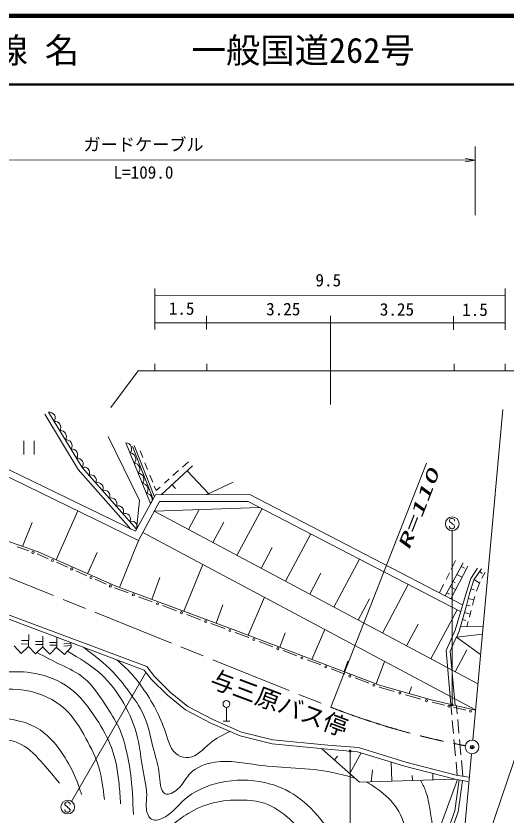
# Model space of a CAD drawing. Units: millimetres, scale not verified. Extents: x 40000 to 680000, y 20000 to 380000.
# Drawn here: x 191173 to 262661, y 263468 to 380000 of the extents above; entities that cross this region are included whole.
import ezdxf
from ezdxf.enums import TextEntityAlignment as Align

# ---------------------------------------------------------------- set-up
doc = ezdxf.new("R2010")
doc.units = ezdxf.units.MM
doc.header["$LTSCALE"] = 1000
doc.header["$PDMODE"] = 32
doc.header["$PDSIZE"] = 500
doc.linetypes.add('CHAIN', pattern=[18.5, 12, -1.5, 3.5, -1.5])
for name, color, linetype, lineweight in [('M-BGD', 7, 'Continuous', 13), ('M-BMK', 2, 'CHAIN', 13), ('M-BMK-SRVR', 3, 'Continuous', 13), ('M-STR-HTXT', 7, 'Continuous', 13), ('M-STR-STR3', 7, 'Continuous', 13), ('M-STR-STRC', 7, 'Continuous', 13), ('M-TTL', 2, 'Continuous', 140), ('M-TTL-LINE', 7, 'Continuous', 50), ('M-TTL-TXT', 7, 'Continuous', 13)]:
    doc.layers.add(name, color=color, linetype=linetype, lineweight=lineweight)
doc.layers.add('M-OTRS', color=6, linetype='Continuous')
doc.styles.add('ＭＳ ゴシック', font='')
doc.styles.get('ＭＳ ゴシック').set_extended_font_data('MS Gothic')

# ---------------------------------------------------------------- blocks, each defined once
blk = doc.blocks.new('filled_dot')
at = {"color": 0, "linetype": 'Continuous', "lineweight": -2, "const_width": 1.25}
blk.add_lwpolyline([(-0.625, 0, 1), (0.625, 0, 1)], format="xyb", close=True, dxfattribs=at)
blk = doc.blocks.new('open_arrow')
at = {"color": 0, "linetype": 'Continuous', "lineweight": -2}
blk.add_lwpolyline([(7.5, 1.25), (0, 0), (7.5, -1.25)], dxfattribs=at)

msp = doc.modelspace()

# ---------------------------------------------------------------- linework, layer by layer
at = {"layer": 'M-BGD'}
for p, q in [((195347, 322007), (200240, 313962)), ((195919, 322293), (200812, 314248)), ((200812, 314248), (195919, 322293)), ((204574, 318729), (209160, 309429)), ((192297, 316109), (192298, 318109)), ((193798, 318108), (193797, 316108)), ((207186, 317822), (210772, 308969)), ((210772, 308969), (207186, 317822)), ((208111, 317314), (211132, 309627)), ((208390, 317423), (211319, 309970)), ((209237, 316680), (209626, 315706)), ((186805, 315515), (208570, 304938)), ((209952, 314891), (210339, 313922)), ((215414, 314303), (216267, 315064)), ((187104, 314258), (208990, 303622)), ((200240, 313962), (207901, 305263)), ((200812, 314248), (208739, 305248)), ((208739, 305248), (200812, 314248)), ((212332, 310259), (216870, 314478)), ((214008, 313048), (214834, 313785)), ((219209, 310436), (216109, 313771)), ((210652, 313139), (211073, 312086)), ((212771, 311944), (213459, 312558)), ((211310, 311493), (211561, 310864)), ((211561, 310864), (212139, 311380)), ((214413, 311189), (213912, 311728)), ((218857, 310273), (222813, 312104)), ((208570, 304938), (211476, 310257)), ((211476, 310257), (225230, 310287)), ((225230, 310287), (256201, 294216)), ((209160, 309429), (208739, 305248)), ((208990, 303622), (212070, 309258)), ((212070, 309258), (224987, 309287)), ((224987, 309287), (255914, 293239)), ((200170, 307908), (197024, 300772)), ((211302, 307852), (226653, 308422)), ((211302, 307852), (258419, 282696)), ((217841, 308095), (216290, 305189)), ((226991, 308247), (223347, 301421)), ((193504, 306218), (192127, 302735)), ((221412, 306290), (219818, 303305)), ((185649, 305026), (194380, 301938)), ((209623, 304781), (258075, 278913)), ((234092, 304562), (230404, 297654)), ((208990, 303622), (206239, 296754)), ((191365, 302686), (193025, 302099)), ((194380, 301938), (205615, 296985)), ((202973, 301870), (201600, 298755)), ((228492, 302566), (226875, 299538)), ((194270, 301658), (195874, 300951)), ((241194, 300877), (237461, 293886)), ((254543, 299422), (255161, 300672)), ((197078, 300421), (198682, 299713)), ((218389, 300101), (215617, 293282)), ((253645, 295543), (256299, 300334)), ((254485, 295107), (256973, 299870)), ((256450, 299565), (256008, 299809)), ((257394, 298074), (258365, 299562)), ((199886, 299183), (201490, 298475)), ((235573, 298842), (233933, 295770)), ((253790, 297902), (254284, 298898)), ((256128, 298253), (255377, 298669)), ((258969, 299454), (257825, 297858)), ((259057, 298801), (258690, 299064)), ((259013, 298091), (259469, 298984)), ((202694, 297945), (204298, 297238)), ((212103, 298192), (210928, 295018)), ((248295, 297192), (244518, 290118)), ((252832, 295965), (253431, 297176)), ((255122, 297446), (254798, 297625)), ((256746, 296068), (257394, 298074)), ((257825, 297858), (257178, 295895)), ((258645, 297368), (257872, 297922)), ((258245, 296201), (258645, 297368)), ((258645, 297368), (258762, 297599)), ((205502, 296707), (207508, 295964)), ((205615, 296985), (223165, 290488)), ((254313, 295768), (253898, 295999)), ((255184, 296445), (254389, 296886)), ((255123, 290550), (256746, 296068)), ((257897, 296408), (257401, 296572)), ((209013, 295407), (211020, 294664)), ((227340, 295322), (224995, 289810)), ((242653, 295118), (240990, 292002)), ((256753, 294151), (257178, 295895)), ((257820, 294959), (256998, 295159)), ((257638, 294196), (257820, 294959)), ((257820, 294959), (257992, 295461)), ((212525, 294107), (214532, 293364)), ((221302, 294238), (220306, 291546)), ((255684, 290370), (256753, 294151)), ((257317, 294060), (256763, 294194)), ((190101, 292789), (210204, 285221)), ((216037, 292807), (218043, 292064)), ((255397, 293507), (251576, 286350)), ((257316, 292855), (256455, 293098)), ((257193, 292410), (257316, 292855)), ((257316, 292855), (257447, 293398)), ((189894, 292226), (209834, 284719)), ((219548, 291507), (221555, 290764)), ((249734, 291394), (248047, 288234)), ((256645, 291955), (256170, 292090)), ((256813, 291036), (257018, 291777)), ((223060, 290207), (225056, 289449)), ((223165, 290488), (244121, 282534)), ((236123, 290633), (234260, 286277)), ((253792, 287576), (255121, 290545)), ((255369, 289546), (255684, 290370)), ((259182, 291087), (255866, 291015)), ((193002, 289033), (191950, 289055)), ((192984, 288150), (193020, 289894)), ((192985, 288172), (193020, 289894)), ((195063, 288063), (195059, 289655)), ((195063, 288131), (195059, 289655)), ((197136, 288095), (197096, 289515)), ((197139, 287974), (197099, 289415)), ((230380, 290143), (229585, 288051)), ((254403, 287473), (255332, 289548)), ((255329, 289542), (259080, 289967)), ((258808, 286973), (255329, 289542)), ((191911, 287153), (190903, 288237)), ((191911, 287153), (192985, 288172)), ((192992, 288517), (191940, 288538)), ((194014, 287090), (192984, 288150)), ((195061, 288893), (194010, 288891)), ((195062, 288436), (194011, 288434)), ((194014, 287090), (195063, 288131)), ((196115, 287029), (195063, 288063)), ((197117, 288755), (196068, 288725)), ((197128, 288359), (196079, 288329)), ((196115, 287029), (197136, 288095)), ((198215, 286972), (197139, 287974)), ((199170, 288619), (198124, 288559)), ((199189, 288285), (198143, 288225)), ((198215, 286972), (199202, 288062)), ((199202, 288062), (199163, 288736)), ((226554, 288881), (228551, 288123)), ((230048, 287554), (232045, 286797)), ((254480, 279710), (253792, 287576)), ((255094, 279568), (254403, 287473)), ((256815, 287670), (255104, 284466)), ((233543, 286228), (235539, 285470)), ((239511, 286022), (238935, 284502)), ((244842, 285977), (243609, 282728)), ((209834, 284719), (210867, 283397)), ((210204, 285221), (211315, 283797)), ((237037, 284902), (239034, 284144)), ((210867, 283397), (213227, 281080)), ((211315, 283797), (213627, 281528)), ((240531, 283576), (242528, 282818)), ((244026, 282249), (246235, 281615)), ((244121, 282534), (251834, 280319)), ((248780, 282262), (248415, 281301)), ((213227, 281080), (215874, 278934)), ((213627, 281528), (216206, 279436)), ((247892, 281139), (250101, 280504)), ((251759, 280029), (253543, 279617)), ((251834, 280319), (258072, 278882)), ((254480, 279710), (254618, 278181)), ((215874, 278934), (219547, 276982)), ((216206, 279436), (219809, 277522)), ((221819, 279287), (221819, 277287)), ((254882, 279309), (256666, 278898)), ((255300, 279521), (255405, 278359)), ((219809, 277522), (223989, 275697)), ((254689, 277395), (254864, 275468)), ((255480, 277535), (255660, 275548)), ((219547, 276982), (223797, 275127)), ((221319, 277287), (222319, 277287)), ((223797, 275127), (228469, 273991)), ((223989, 275697), (228570, 274584)), ((228469, 273991), (236522, 273183)), ((228570, 274584), (236576, 273780)), ((254941, 274616), (255159, 272212)), ((255744, 274625), (255948, 272363)), ((235688, 273267), (241177, 268411)), ((236522, 273183), (240910, 272830)), ((236576, 273780), (241024, 273423)), ((240910, 272830), (247755, 270708)), ((241024, 273423), (247918, 271286)), ((237994, 272167), (237527, 271640)), ((241428, 272670), (239774, 269652)), ((256021, 271564), (256230, 269248)), ((245799, 271315), (245881, 268552)), ((247755, 270708), (255132, 268828)), ((247918, 271286), (255257, 269415)), ((255242, 271294), (255415, 269388)), ((243073, 270184), (242883, 268462)), ((248858, 269362), (248880, 268641)), ((251851, 269664), (251879, 268731)), ((255257, 269415), (257080, 269103)), ((241177, 268411), (255132, 268828)), ((255047, 264207), (255695, 268731)), ((255132, 268828), (256979, 268512)), ((255535, 264086), (256188, 268647)), ((253252, 259192), (255047, 264207)), ((253753, 259106), (255535, 264086))]:
    msp.add_line(p, q, dxfattribs=at)
for centre, radius in [((193647, 301879), 150), ((196476, 300686), 150), ((199284, 299448), 150), ((202092, 298210), 150), ((204900, 296972), 150), ((208261, 295686), 150), ((211772, 294386), 150), ((215284, 293086), 150), ((218796, 291786), 150), ((222307, 290486), 150), ((225805, 289165), 150), ((229300, 287839), 150), ((232794, 286512), 150), ((236288, 285186), 150), ((239783, 283860), 150), ((243277, 282533), 150), ((247064, 281377), 150), ((221820, 279787), 500), ((250930, 280267), 150), ((254212, 279463), 150), ((257336, 278744), 150)]:
    msp.add_circle(centre, radius, dxfattribs=at)
for centre, radius, start, end in [((196015, 321433), 866, 326.29828, 96.32004), ((196830, 320092), 866, 326.29828, 96.32004), ((197646, 318751), 866, 326.29828, 96.32004), ((198461, 317410), 866, 326.29828, 96.32004), ((207130, 316941), 884, 317.78241, 86.32094), ((199277, 316069), 866, 326.29828, 96.32004), ((207727, 315465), 884, 317.78241, 86.32094), ((200092, 314729), 866, 326.29828, 96.32004), ((208325, 313990), 884, 317.78241, 86.32094), ((201074, 313480), 812, 333.95909, 108.78097), ((202065, 312355), 812, 333.95909, 108.78097), ((208923, 312514), 884, 317.78241, 86.32094), ((203055, 311230), 812, 333.95909, 108.78097), ((209520, 311038), 884, 317.78241, 86.32094), ((204046, 310105), 812, 333.95909, 108.78097), ((210118, 309563), 884, 317.78241, 86.32094), ((205037, 308980), 812, 333.95909, 108.78097), ((206028, 307855), 812, 333.95909, 108.78097), ((207019, 306730), 812, 333.95909, 108.78097), ((208009, 305604), 812, 333.95909, 108.78097)]:
    msp.add_arc(centre, radius, start, end, dxfattribs=at)
for points, knots in [([(200979, 288053), (202497, 286906), (204016, 285760), (205322, 284406), (206273, 283422), (207111, 282329), (207916, 281200), (208671, 280142), (209398, 279053), (209899, 277880), (210567, 276319), (210836, 274609), (211271, 272919), (211559, 271800), (211920, 270690), (212033, 269599), (212089, 269058), (212084, 268521), (212223, 267920), (212339, 267421), (212553, 266877), (212910, 266698), (213398, 266453), (214154, 266893), (214704, 267385), (215558, 268149), (215917, 269038), (216574, 269712), (217439, 270598), (218820, 271110), (220162, 271313), (222317, 271639), (224372, 271164), (226458, 270891), (230044, 270421), (233723, 270546), (237256, 269819), (238362, 269591), (239454, 269280), (240546, 268969)], [0, 0, 0, 0, 1, 1, 1, 2, 2, 2, 3, 3, 3, 4, 4, 4, 5, 5, 5, 6, 6, 6, 7, 7, 7, 8, 8, 8, 9, 9, 9, 10, 10, 10, 11, 11, 11, 12, 12, 12, 13, 13, 13, 13]), ([(194203, 287277), (195369, 286674), (196535, 286071), (197731, 285485), (198897, 284914), (200091, 284359), (201072, 283556), (202329, 282528), (203238, 281093), (204156, 279698), (204888, 278586), (205626, 277499), (206169, 276313), (206731, 275084), (207084, 273750), (207367, 272413), (207558, 271516), (207717, 270617), (207838, 269714), (208105, 267717), (208184, 265694), (208264, 263672)], [0, 0, 0, 0, 1, 1, 1, 2, 2, 2, 3, 3, 3, 4, 4, 4, 5, 5, 5, 6, 6, 6, 7, 7, 7, 7]), ([(198666, 287470), (200387, 286456), (202108, 285443), (203558, 284112), (204871, 282907), (205961, 281442), (206856, 279869), (207755, 278288), (208457, 276598), (208868, 274855), (209221, 273355), (209360, 271817), (209637, 270270), (209893, 268847), (210266, 267417), (210193, 266028), (210167, 265527), (210082, 265031), (210150, 264486), (210223, 263889), (210477, 263234), (210920, 262986), (211459, 262684), (212277, 262983), (212934, 263371), (214102, 264058), (214766, 265022), (215634, 265812), (217030, 267081), (218954, 267904), (220906, 268338), (223080, 268822), (225287, 268823), (227418, 268336), (229101, 267951), (230736, 267263), (232131, 266278), (233536, 265285), (234697, 263992), (235815, 262634), (236823, 261410), (237796, 260132), (238256, 258649), (238514, 257814), (238609, 256913), (238555, 256035), (238499, 255148), (238291, 254285), (238082, 253421)], [0, 0, 0, 0, 1, 1, 1, 2, 2, 2, 3, 3, 3, 4, 4, 4, 5, 5, 5, 6, 6, 6, 7, 7, 7, 8, 8, 8, 9, 9, 9, 10, 10, 10, 11, 11, 11, 12, 12, 12, 13, 13, 13, 14, 14, 14, 15, 15, 15, 16, 16, 16, 16]), ([(205862, 286214), (206713, 285445), (207564, 284676), (208314, 283810), (208774, 283279), (209197, 282711), (209599, 282139), (210987, 280163), (212128, 278135), (212938, 275668), (213363, 274375), (213697, 272962), (214780, 272325), (215228, 272061), (215805, 271931), (216322, 271982), (217535, 272101), (218418, 273216), (219408, 274037), (220307, 274783), (221295, 275285), (222283, 275788)], [0, 0, 0, 0, 1, 1, 1, 2, 2, 2, 3, 3, 3, 4, 4, 4, 5, 5, 5, 6, 6, 6, 7, 7, 7, 7]), ([(178998, 282547), (180906, 282953), (182814, 283359), (184755, 283730), (187800, 284311), (190924, 284805), (193964, 284236), (195734, 283904), (197476, 283211), (198915, 282151), (200541, 280954), (201780, 279288), (202893, 277569), (203748, 276249), (204528, 274897), (205067, 273449), (205691, 271773), (205992, 269968), (206176, 268173), (206275, 267199), (206341, 266229), (206406, 265258)], [0, 0, 0, 0, 1, 1, 1, 2, 2, 2, 3, 3, 3, 4, 4, 4, 5, 5, 5, 6, 6, 6, 7, 7, 7, 7]), ([(179117, 280245), (180248, 280492), (181380, 280738), (182516, 280962), (184140, 281283), (185772, 281559), (187422, 281745), (189149, 281940), (190896, 282036), (192623, 281743), (194714, 281390), (196776, 280467), (198313, 279043), (199592, 277859), (200506, 276327), (201353, 274774), (202091, 273420), (202778, 272049), (203216, 270603), (203675, 269088), (203862, 267491), (204048, 265893)], [0, 0, 0, 0, 1, 1, 1, 2, 2, 2, 3, 3, 3, 4, 4, 4, 5, 5, 5, 6, 6, 6, 7, 7, 7, 7]), ([(179653, 276936), (180820, 277099), (181987, 277261), (183152, 277412), (184884, 277635), (186612, 277832), (188387, 277768), (190604, 277689), (192895, 277203), (194696, 275998), (196194, 274995), (197354, 273496), (198328, 271933), (199017, 270827), (199613, 269689), (200071, 268491), (200311, 267864), (200514, 267221), (200716, 266578)], [0, 0, 0, 0, 1, 1, 1, 2, 2, 2, 3, 3, 3, 4, 4, 4, 5, 5, 5, 6, 6, 6, 6]), ([(183749, 274400), (185042, 274577), (186336, 274754), (187669, 274757), (189138, 274761), (190654, 274554), (191923, 273895), (193180, 273243), (194194, 272148), (195148, 271050), (195958, 270119), (196724, 269186), (197490, 268253)], [0, 0, 0, 0, 1, 1, 1, 2, 2, 2, 3, 3, 3, 4, 4, 4, 4]), ([(242201, 268442), (243042, 267913), (243882, 267384), (244647, 266750), (245670, 265903), (246558, 264868), (247147, 263660), (247871, 262176), (248142, 260432), (247911, 258835), (247551, 256352), (245979, 254225), (244407, 252098)], [0, 0, 0, 0, 1, 1, 1, 2, 2, 2, 3, 3, 3, 4, 4, 4, 4]), ([(250077, 268677), (250333, 268181), (250589, 267686), (250788, 267169), (251143, 266241), (251312, 265244), (251470, 264260), (251634, 263227), (251786, 262209), (251848, 261149), (251995, 258624), (251634, 255858), (250227, 253865), (249355, 252631), (248083, 251693), (246811, 250755)], [0, 0, 0, 0, 1, 1, 1, 2, 2, 2, 3, 3, 3, 4, 4, 4, 5, 5, 5, 5]), ([(213866, 262111), (214636, 262719), (215406, 263327), (216241, 263842), (217368, 264538), (218613, 265064), (219898, 265381), (221224, 265709), (222593, 265815), (223972, 265797), (225128, 265781), (226292, 265679), (227372, 265314), (228691, 264869), (229885, 264033), (230932, 263100), (232191, 261978), (233237, 260716), (234299, 259345), (234928, 258533), (235563, 257684), (235774, 256747), (235980, 255829), (235780, 254828), (235580, 253827)], [0, 0, 0, 0, 1, 1, 1, 2, 2, 2, 3, 3, 3, 4, 4, 4, 5, 5, 5, 6, 6, 6, 7, 7, 7, 8, 8, 8, 8])]:
    msp.add_open_spline(points, degree=3, knots=knots, dxfattribs=at)
at = {"layer": 'M-BMK'}
msp.add_line((185502, 300056), (237144, 279258), dxfattribs=at)
msp.add_arc((276951, 381803), 110000, 248.78397, 259.33891, dxfattribs=at)
at = {"layer": 'M-BMK-SRVR'}
for p, q in [((257675, 274517), (262057, 322692)), ((259293, 258528), (273080, 299302)), ((254327, 237701), (257494, 272525))]:
    msp.add_line(p, q, dxfattribs=at)
msp.add_circle((257585, 273521), 1000, dxfattribs=at)
at = {"layer": 'M-OTRS'}
msp.add_point((257592, 273509), dxfattribs=at)
at = {"layer": 'M-STR-HTXT'}
for p, q in [((211391, 334314), (211393, 340314)), ((262391, 334297), (262393, 340297)), ((262393, 339297), (211393, 339314)), ((218892, 336312), (218891, 334312)), ((236964, 323393), (236968, 336319)), ((254892, 336300), (254891, 334300)), ((262391, 335297), (211391, 335314)), ((211389, 328328), (211389, 329328)), ((218965, 328325), (218966, 329325)), ((254965, 328313), (254966, 329313)), ((262389, 328311), (262389, 329311)), ((208965, 328329), (204957, 322957)), ((264965, 328310), (208965, 328329)), ((236994, 279318), (250922, 314840))]:
    msp.add_line(p, q, dxfattribs=at)
at = {"layer": 'M-STR-STR3'}
for p, q in [((258030, 351002), (258033, 361002)), ((161453, 359035), (258032, 359002)), ((255479, 268768), (246088, 243454))]:
    msp.add_line(p, q, dxfattribs=at)
at = {"layer": 'M-STR-STRC'}
for p, q in [((254410, 306745), (254286, 306561)), ((254286, 306561), (254288, 306430)), ((254602, 306811), (254410, 306745)), ((254723, 306809), (254602, 306811)), ((254973, 306690), (254723, 306809)), ((255036, 306558), (254973, 306690)), ((255036, 306429), (255036, 306558)), ((254288, 305582), (254286, 305703)), ((254288, 306430), (254352, 306300)), ((254328, 305479), (254288, 305582)), ((254412, 305368), (254328, 305479)), ((254352, 306300), (254607, 306119)), ((254599, 305308), (254412, 305368)), ((254607, 306119), (254736, 305987)), ((254833, 305336), (254733, 305308)), ((254736, 305987), (254915, 305871)), ((254975, 305429), (254833, 305336)), ((254915, 305871), (255041, 305671)), ((255036, 305560), (254975, 305429)), ((255041, 305671), (255036, 305560)), ((254733, 305308), (254599, 305308)), ((254674, 279665), (254682, 305048)), ((210093, 284388), (199238, 265602)), ((239813, 272919), (239806, 252484)), ((198414, 265458), (198290, 265273)), ((198290, 265273), (198292, 265142)), ((198292, 265142), (198356, 265013)), ((198356, 265013), (198611, 264831)), ((198606, 265523), (198414, 265458)), ((198727, 265521), (198606, 265523)), ((198611, 264831), (198740, 264699)), ((198977, 265402), (198727, 265521)), ((198740, 264699), (198919, 264583)), ((198919, 264583), (199045, 264383)), ((199040, 265270), (198977, 265402)), ((199040, 265141), (199040, 265270)), ((198292, 264294), (198290, 264415)), ((198332, 264191), (198292, 264294)), ((198416, 264080), (198332, 264191)), ((198603, 264020), (198416, 264080)), ((198737, 264020), (198603, 264020)), ((198837, 264049), (198737, 264020)), ((198979, 264141), (198837, 264049)), ((199040, 264272), (198979, 264141)), ((199045, 264383), (199040, 264272))]:
    msp.add_line(p, q, dxfattribs=at)
for centre in [(254693, 306048), (198697, 264760)]:
    msp.add_circle(centre, 1000, dxfattribs=at)
at = {"layer": 'M-TTL'}
msp.add_line((680000, 380000), (40000, 380000), dxfattribs=at)
at = {"layer": 'M-TTL-LINE'}
msp.add_line((40000, 370000), (680000, 370000), dxfattribs=at)

# ---------------------------------------------------------------- block references
at = {"layer": 'M-STR-STR3', "xscale": 193, "yscale": 193, "rotation": 180}
msp.add_blockref('open_arrow', (258032, 359002), dxfattribs=at)
at = {"layer": 'M-STR-STRC', "xscale": 160, "yscale": 160}
for p, rotation in [((254674, 279665), 90), ((239813, 272919), 270)]:
    msp.add_blockref('filled_dot', p, dxfattribs=dict(at, rotation=rotation))

# ---------------------------------------------------------------- texts
at = {"layer": 'M-STR-HTXT', "style": 'ＭＳ ゴシック'}
for s, height, rotation, p in [('9.5', 1833, 359.98, (234771, 340063)), ('1.5', 1833, 359.98, (213416, 335930)), ('3.25', 1833, 359.98, (227591, 335845)), ('3.25', 1833, 359.98, (244141, 335803)), ('1.5', 1833, 359.98, (256134, 335756)), ('与三原バス停', 2566, 339.33, (218948, 281687))]:
    msp.add_text(s, height=height, rotation=rotation, dxfattribs=at).set_placement(p, align=Align.BOTTOM_LEFT)
at = {"layer": 'M-STR-HTXT', "style": 'ＭＳ ゴシック', "oblique": 15, "width": 2}
msp.add_text('R=110', height=1833, rotation=68.701, dxfattribs=at).set_placement((248906, 301860), align=Align.BOTTOM_LEFT)
at = {"layer": 'M-STR-STR3', "style": 'ＭＳ ゴシック'}
for s, p in [('ガードケーブル', (200993, 359818)), ('L=109.0', (205366, 355758))]:
    msp.add_text(s, height=1833, rotation=359.98, dxfattribs=at).set_placement(p, align=Align.BOTTOM_LEFT)
at = {"layer": 'M-TTL-TXT', "style": 'ＭＳ ゴシック'}
for s, p in [('路 線 名', (180380, 375000)), ('一般国道262号', (216734, 375000))]:
    msp.add_text(s, height=3666, dxfattribs=at).set_placement(p, align=Align.MIDDLE_LEFT)

doc.saveas('drawing.dxf')
